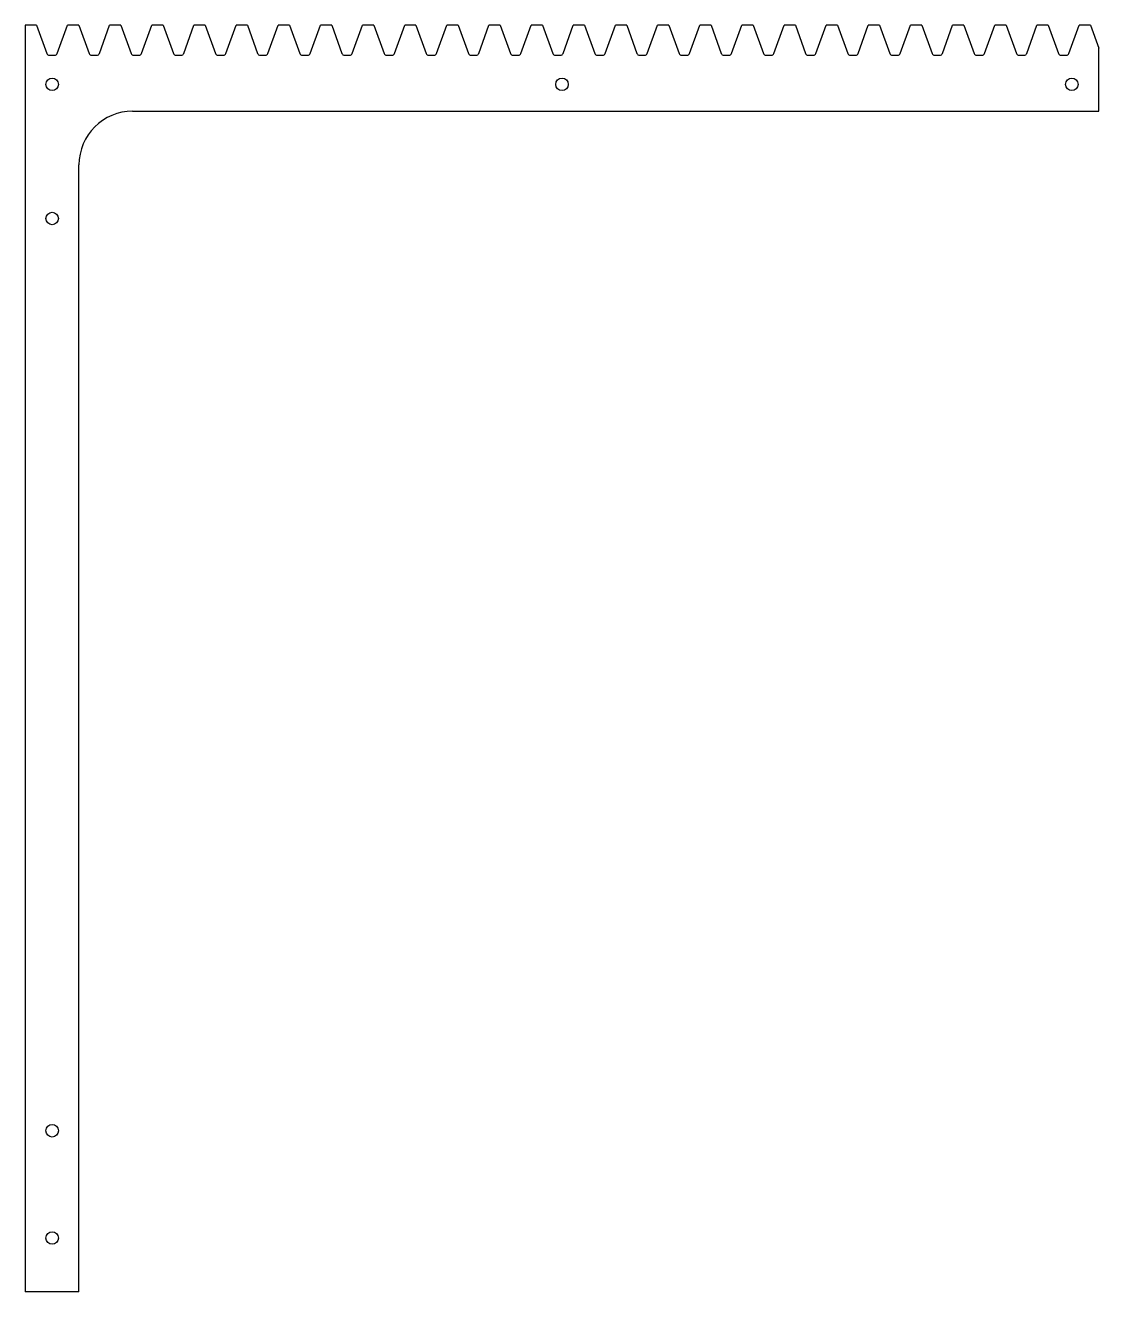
# Model space of a CAD drawing. Header units: inches. Extents: x -2.5 to 2.5, y -5.7 to 0.2.
import ezdxf

# ---------------------------------------------------------------- set-up
doc = ezdxf.new("R2010")
doc.units = ezdxf.units.IN
doc.header["$MEASUREMENT"] = 0

msp = doc.modelspace()

# ---------------------------------------------------------------- linework, layer by layer
at = {"color": 7, "linetype": 'Continuous', "lineweight": 25}
for p, q in [((-2.4473, 0.2), (-2.5, 0.2)), ((-2.5, 0.2), (-2.5, -5.7)), ((-2.4473, 0.2), (-2.3996, 0.0688)), ((-2.3514, 0.0688), (-2.3037, 0.2)), ((-2.251, 0.2), (-2.3037, 0.2)), ((-2.251, 0.2), (-2.2032, 0.0688)), ((-2.155, 0.0688), (-2.1073, 0.2)), ((-2.0546, 0.2), (-2.1073, 0.2)), ((-2.0546, 0.2), (-2.0069, 0.0688)), ((-1.9587, 0.0688), (-1.9109, 0.2)), ((-1.8583, 0.2), (-1.9109, 0.2)), ((-1.8583, 0.2), (-1.8105, 0.0688)), ((-1.7623, 0.0688), (-1.7146, 0.2)), ((-1.6619, 0.2), (-1.7146, 0.2)), ((-1.6619, 0.2), (-1.6142, 0.0688)), ((-1.566, 0.0688), (-1.5183, 0.2)), ((-1.4656, 0.2), (-1.5183, 0.2)), ((-1.4656, 0.2), (-1.4178, 0.0688)), ((-1.3696, 0.0688), (-1.3219, 0.2)), ((-1.2692, 0.2), (-1.3219, 0.2)), ((-1.2692, 0.2), (-1.2215, 0.0688)), ((-1.1733, 0.0688), (-1.1256, 0.2)), ((-1.0729, 0.2), (-1.1256, 0.2)), ((-1.0729, 0.2), (-1.0251, 0.0688)), ((-0.9769, 0.0688), (-0.9292, 0.2)), ((-0.8765, 0.2), (-0.9292, 0.2)), ((-0.8765, 0.2), (-0.8288, 0.0688)), ((-0.7806, 0.0688), (-0.7329, 0.2)), ((-0.6802, 0.2), (-0.7329, 0.2)), ((-0.6802, 0.2), (-0.6324, 0.0688)), ((-0.5842, 0.0688), (-0.5365, 0.2)), ((-0.4838, 0.2), (-0.5365, 0.2)), ((-0.4838, 0.2), (-0.4361, 0.0688)), ((-0.3879, 0.0688), (-0.3402, 0.2)), ((-0.2875, 0.2), (-0.3402, 0.2)), ((-0.2875, 0.2), (-0.2397, 0.0688)), ((-0.1915, 0.0688), (-0.1438, 0.2)), ((-0.0911, 0.2), (-0.1438, 0.2)), ((-0.0911, 0.2), (-0.0434, 0.0688)), ((0.0048, 0.0688), (0.0525, 0.2)), ((0.1052, 0.2), (0.0525, 0.2)), ((0.1052, 0.2), (0.153, 0.0688)), ((0.2012, 0.0688), (0.2489, 0.2)), ((0.3016, 0.2), (0.2489, 0.2)), ((0.3016, 0.2), (0.3493, 0.0688)), ((0.3975, 0.0688), (0.4452, 0.2)), ((0.4979, 0.2), (0.4452, 0.2)), ((0.4979, 0.2), (0.5457, 0.0688)), ((0.5939, 0.0688), (0.6416, 0.2)), ((0.6943, 0.2), (0.6416, 0.2)), ((0.6943, 0.2), (0.742, 0.0688)), ((0.7902, 0.0688), (0.8379, 0.2)), ((0.8906, 0.2), (0.8379, 0.2)), ((0.8906, 0.2), (0.9384, 0.0688)), ((0.9866, 0.0688), (1.0343, 0.2)), ((1.087, 0.2), (1.0343, 0.2)), ((1.087, 0.2), (1.1347, 0.0688)), ((1.1829, 0.0688), (1.2307, 0.2)), ((1.2833, 0.2), (1.2307, 0.2)), ((1.2833, 0.2), (1.3311, 0.0688)), ((1.3793, 0.0688), (1.427, 0.2)), ((1.4797, 0.2), (1.427, 0.2)), ((1.4797, 0.2), (1.5274, 0.0688)), ((1.5756, 0.0688), (1.6234, 0.2)), ((1.676, 0.2), (1.6234, 0.2)), ((1.676, 0.2), (1.7238, 0.0688)), ((1.772, 0.0688), (1.8197, 0.2)), ((1.8724, 0.2), (1.8197, 0.2)), ((1.8724, 0.2), (1.9201, 0.0688)), ((1.9683, 0.0688), (2.016, 0.2)), ((2.0687, 0.2), (2.016, 0.2)), ((2.0687, 0.2), (2.1165, 0.0688)), ((2.1647, 0.0688), (2.2124, 0.2)), ((2.2651, 0.2), (2.2124, 0.2)), ((2.2651, 0.2), (2.3128, 0.0688)), ((2.361, 0.0688), (2.4087, 0.2)), ((2.4614, 0.2), (2.4087, 0.2)), ((2.4614, 0.2), (2.5, 0.094)), ((-2.3877, 0.0605), (-2.3633, 0.0605)), ((-2.1913, 0.0605), (-2.1669, 0.0605)), ((-1.995, 0.0605), (-1.9706, 0.0605)), ((-1.7986, 0.0605), (-1.7742, 0.0605)), ((-1.6023, 0.0605), (-1.5779, 0.0605)), ((-1.4059, 0.0605), (-1.3815, 0.0605)), ((-1.2096, 0.0605), (-1.1852, 0.0605)), ((-1.0132, 0.0605), (-0.9888, 0.0605)), ((-0.8169, 0.0605), (-0.7925, 0.0605)), ((-0.6205, 0.0605), (-0.5961, 0.0605)), ((-0.4242, 0.0605), (-0.3998, 0.0605)), ((-0.2278, 0.0605), (-0.2034, 0.0605)), ((-0.0315, 0.0605), (-0.0071, 0.0605)), ((0.1649, 0.0605), (0.1893, 0.0605)), ((0.3612, 0.0605), (0.3856, 0.0605)), ((0.5576, 0.0605), (0.582, 0.0605)), ((0.7539, 0.0605), (0.7783, 0.0605)), ((0.9503, 0.0605), (0.9747, 0.0605)), ((1.1466, 0.0605), (1.171, 0.0605)), ((1.343, 0.0605), (1.3674, 0.0605)), ((1.5393, 0.0605), (1.5637, 0.0605)), ((1.7357, 0.0605), (1.7601, 0.0605)), ((1.932, 0.0605), (1.9564, 0.0605)), ((2.1284, 0.0605), (2.1528, 0.0605)), ((2.3247, 0.0605), (2.3491, 0.0605)), ((2.5, -0.2), (2.5, 0.094)), ((-2, -0.2), (2.5, -0.2)), ((-2.25, -5.7), (-2.25, -0.45)), ((-2.25, -5.7), (-2.5, -5.7))]:
    msp.add_line(p, q, dxfattribs=at)
for centre in [(-2.375, -0.075), (0, -0.075), (2.375, -0.075), (-2.375, -0.7), (-2.375, -4.95), (-2.375, -5.45)]:
    msp.add_circle(centre, 0.0294, dxfattribs=at)
for centre, radius, start, end in [((-2.3877, 0.0731), 0.0126, 200, 270), ((-2.3633, 0.0731), 0.0126, 270, 340), ((-2.1913, 0.0731), 0.0126, 200, 270), ((-2.1669, 0.0731), 0.0126, 270, 340), ((-1.995, 0.0731), 0.0126, 200, 270), ((-1.9706, 0.0731), 0.0126, 270, 340), ((-1.7986, 0.0731), 0.0126, 200, 270), ((-1.7742, 0.0731), 0.0126, 270, 340), ((-1.6023, 0.0731), 0.0126, 200, 270), ((-1.5779, 0.0731), 0.0126, 270, 340), ((-1.4059, 0.0731), 0.0126, 200, 270), ((-1.3815, 0.0731), 0.0126, 270, 340), ((-1.2096, 0.0731), 0.0126, 200, 270), ((-1.1852, 0.0731), 0.0126, 270, 340), ((-1.0132, 0.0731), 0.0126, 200, 270), ((-0.9888, 0.0731), 0.0126, 270, 340), ((-0.8169, 0.0731), 0.0126, 200, 270), ((-0.7925, 0.0731), 0.0126, 270, 340), ((-0.6205, 0.0731), 0.0126, 200, 270), ((-0.5961, 0.0731), 0.0126, 270, 340), ((-0.4242, 0.0731), 0.0126, 200, 270), ((-0.3998, 0.0731), 0.0126, 270, 340), ((-0.2278, 0.0731), 0.0126, 200, 270), ((-0.2034, 0.0731), 0.0126, 270, 340), ((-0.0315, 0.0731), 0.0126, 200, 270), ((-0.0071, 0.0731), 0.0126, 270, 340), ((0.1649, 0.0731), 0.0126, 200, 270), ((0.1893, 0.0731), 0.0126, 270, 340), ((0.3612, 0.0731), 0.0126, 200, 270), ((0.3856, 0.0731), 0.0126, 270, 340), ((0.5576, 0.0731), 0.0126, 200, 270), ((0.582, 0.0731), 0.0126, 270, 340), ((0.7539, 0.0731), 0.0126, 200, 270), ((0.7783, 0.0731), 0.0126, 270, 340), ((0.9503, 0.0731), 0.0126, 200, 270), ((0.9747, 0.0731), 0.0126, 270, 340), ((1.1466, 0.0731), 0.0126, 200, 270), ((1.171, 0.0731), 0.0126, 270, 340), ((1.343, 0.0731), 0.0126, 200, 270), ((1.3674, 0.0731), 0.0126, 270, 340), ((1.5393, 0.0731), 0.0126, 200, 270), ((1.5637, 0.0731), 0.0126, 270, 340), ((1.7357, 0.0731), 0.0126, 200, 270), ((1.7601, 0.0731), 0.0126, 270, 340), ((1.932, 0.0731), 0.0126, 200, 270), ((1.9564, 0.0731), 0.0126, 270, 340), ((2.1284, 0.0731), 0.0126, 200, 270), ((2.1528, 0.0731), 0.0126, 270, 340), ((2.3247, 0.0731), 0.0126, 200, 270), ((2.3491, 0.0731), 0.0126, 270, 340), ((-2, -0.45), 0.25, 90, 180)]:
    msp.add_arc(centre, radius, start, end, dxfattribs=at)

doc.saveas('drawing.dxf')
